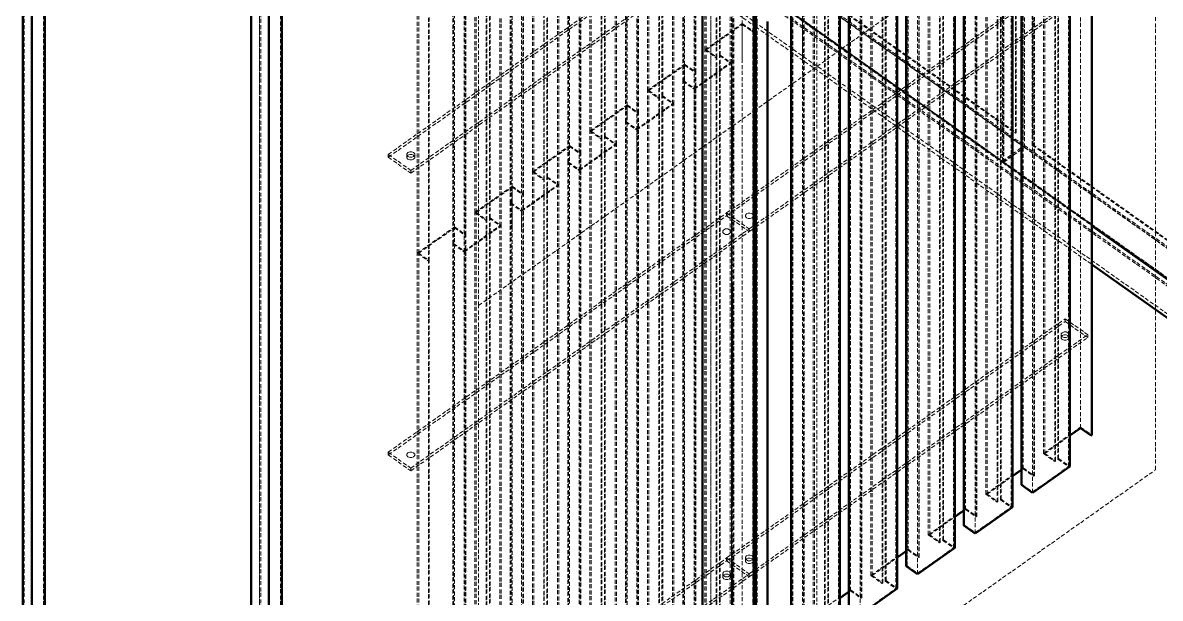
# Model space of a CAD drawing. Header units: millimetres. Extents: x 589 to 12190, y 300 to 8700.
# Drawn here: x 1820 to 2890, y 1602 to 2144 of the extents above; entities that cross this region are included whole.
import ezdxf

# ---------------------------------------------------------------- set-up
doc = ezdxf.new("R2010")
doc.units = ezdxf.units.MM
doc.linetypes.add('Hidden', pattern=[15, 5, -3, 5, -2])
for name, color, linetype, lineweight in [('Default', 7, 'Continuous', 50), ('Edges', 7, 'Hidden', 15), ('HiddenEdges', 2, 'Hidden', 15), ('HiddenSilhouettes', 2, 'Hidden', 15), ('HiddenWires', 7, 'Hidden', 15), ('Silhouettes', 7, 'Continuous', 50), ('Wires', 7, 'Hidden', 15)]:
    doc.layers.add(name, color=color, linetype=linetype, lineweight=lineweight)

# ---------------------------------------------------------------- blocks, each defined once
blk = doc.blocks.new('Isometric')
at = {"layer": 'Edges'}
for points in [[(-242.5, -1550.9), (-242.5, 117.9)], [(43.8, -1764), (43.8, -76)], [(54.4, -1760.9), (54.4, -92.1)], [(1073, -1018.3), (1073, -212.2)], [(1086.3, -1027.7), (1086.3, -221.6)], [(1012.9, -1099.6), (1012.9, -293.5)], [(940.8, -1150.6), (940.8, -344.5)], [(868.7, -1201.6), (868.7, -395.5)], [(796.6, -1252.6), (796.6, -446.5)], [(636.4, -628.5), (636.4, -488.8)], [(724.4, -1303.6), (724.4, -497.5)], [(679.9, -1315.1), (679.9, -509)], [(636.4, -837.9), (636.4, -698.3)], [(1087.2, -762.9), (1271.9, -893.5)], [(1087.2, -763.7), (1416.5, -996.6)], [(636.4, -1187.1), (636.4, -1117.2)]]:
    blk.add_lwpolyline(points, dxfattribs=at)
for points in [[(609.5, -2164, 0), (609.5, -474, 0)], [(662.4, -2163.4, 0), (662.4, -473.4, 0)]]:
    blk.add_polyline3d(points, dxfattribs=at)
at = {"layer": 'HiddenEdges'}
for points in [[(992.1, -647.9), (992.1, 1020.9)], [(976.7, -685.2), (976.7, 1004.7)], [(1012.4, -663.5), (1012.4, 1005.3)], [(976.7, -684.7), (976.7, 699)], [(975.8, -685), (975.8, 698.7)], [(-636.4, 455), (1087.2, -763.7)], [(-634.3, 454.4), (1842.7, -1297.1)], [(-608.1, 425.5), (1895, -1344.5)], [(648.8, -512.2), (648.8, 293.9)], [(662.1, -521.6), (662.1, 284.5)], [(576.6, -563.2), (576.6, 242.9)], [(616.2, -554), (616.2, 252.1)], [(621.2, -550.5), (621.2, 255.6)], [(589.9, -572.6), (589.9, 233.5)], [(575.4, -582.9), (575.4, 223.2)], [(544.1, -605), (544.1, 201.1)], [(549.1, -601.5), (549.1, 204.6)], [(588.7, -593.5), (588.7, 212.6)], [(504.5, -614.2), (504.5, 191.9)], [(503.2, -633.9), (503.2, 172.2)], [(517.8, -623.6), (517.8, 182.5)], [(516.5, -644.5), (516.5, 161.6)], [(-227.1, -1533.5), (-227.1, 154.7)], [(-226.3, -1535), (-226.3, 155)], [(-226.3, -1535.8), (-226.3, 154.1)], [(472, -656), (472, 150.1)], [(476.9, -652.5), (476.9, 153.6)], [(-253.1, -1551.9), (-253.1, 136.3)], [(432.4, -665.2), (432.4, 140.9)], [(445.7, -674.6), (445.7, 131.5)], [(431.1, -684.9), (431.1, 121.2)], [(404.8, -703.5), (404.8, 102.6)], [(444.4, -695.5), (444.4, 110.6)], [(360.3, -716.2), (360.3, 89.9)], [(399.9, -707), (399.9, 99.1)], [(373.6, -725.6), (373.6, 80.5)], [(359, -735.9), (359, 70.2)], [(372.3, -746.5), (372.3, 59.6)], [(327.7, -758), (327.7, 48.1)], [(332.7, -754.5), (332.7, 51.6)], [(288.1, -767.2), (288.1, 38.9)], [(301.4, -776.6), (301.4, 29.5)], [(286.9, -786.9), (286.9, 19.2)], [(300.2, -797.5), (300.2, 8.6)], [(255.6, -809), (255.6, -2.9)], [(69.9, -1743.5), (69.9, -55.3)], [(70.7, -1745), (70.7, -55)], [(34.1, -1745.3), (34.1, -76.5)], [(43.8, -1761.9), (43.8, -73.7)], [(196.6, -96.3), (1001, -665.1)], [(170.6, -114.7), (975, -683.5)], [(1040.5, -1060.1), (1040.5, -254)], [(1045.5, -1056.6), (1045.5, -250.5)], [(1000.9, -1069.3), (1000.9, -263.2)], [(999.6, -1089), (999.6, -282.9)], [(1014.2, -1078.7), (1014.2, -272.6)], [(968.4, -1111.1), (968.4, -305)], [(973.3, -1107.6), (973.3, -301.5)], [(928.8, -1120.3), (928.8, -314.2)], [(942.1, -1129.7), (942.1, -323.6)], [(927.5, -1140), (927.5, -333.9)], [(896.3, -1162.1), (896.3, -356)], [(901.2, -1158.6), (901.2, -352.5)], [(856.7, -1171.3), (856.7, -365.2)], [(855.4, -1191), (855.4, -384.9)], [(870, -1180.7), (870, -374.6)], [(824.1, -1213.1), (824.1, -407)], [(829.1, -1209.6), (829.1, -403.5)], [(784.5, -1222.3), (784.5, -416.2)], [(797.8, -1231.7), (797.8, -425.6)], [(783.3, -1242), (783.3, -435.9)], [(635.5, -2143.5), (635.5, -455.3)], [(757, -1260.6), (757, -454.5)], [(662.4, -2100.6), (662.4, -462.6)], [(712.4, -1273.3), (712.4, -467.2)], [(752, -1264.1), (752, -458)], [(599.8, -2145.3), (599.8, -476.5)], [(609.5, -2161.9), (609.5, -473.7)], [(725.7, -1282.7), (725.7, -476.6)], [(711.1, -1293), (711.1, -486.9)], [(724.4, -558.6), (724.4, -496.3)], [(648.8, -558.6), (648.8, -511)], [(648.8, -1318.3), (648.8, -512.2)], [(662.1, -1327.7), (662.1, -521.6)], [(616.2, -1360.1), (616.2, -554)], [(621.2, -1356.6), (621.2, -550.5)], [(576.6, -628.5), (576.6, -562)], [(576.6, -1369.3), (576.6, -563.2)], [(575.4, -1389), (575.4, -582.9)], [(589.9, -1378.7), (589.9, -572.6)], [(588.7, -628.5), (588.7, -592.3)], [(588.7, -1399.6), (588.7, -593.5)], [(504.5, -628.5), (504.5, -613)], [(544.1, -1411.1), (544.1, -605)], [(549.1, -1407.6), (549.1, -601.5)], [(504.5, -1420.3), (504.5, -614.2)], [(517.8, -1429.7), (517.8, -623.6)], [(503.2, -1440), (503.2, -633.9)], [(975.8, -685.8), (975.8, -628.5)], [(476.9, -1458.6), (476.9, -652.5)], [(516.5, -698.3), (516.5, -643.3)], [(516.5, -1450.6), (516.5, -644.5)], [(432.4, -1471.3), (432.4, -665.2)], [(472, -1462.1), (472, -656)], [(1002.7, -666.3), (1298, -875.1)], [(445.7, -1480.7), (445.7, -674.6)], [(233.3, -698.7), (233.3, -695.1)], [(431.1, -1491), (431.1, -684.9)], [(444.4, -698.3), (444.4, -694.3)], [(444.4, -1501.6), (444.4, -695.5)], [(399.9, -1513.1), (399.9, -707)], [(404.8, -1509.6), (404.8, -703.5)], [(360.3, -768.1), (360.3, -715)], [(360.3, -1522.3), (360.3, -716.2)], [(373.6, -1531.7), (373.6, -725.6)], [(359, -1542), (359, -735.9)], [(332.7, -1560.6), (332.7, -754.5)], [(372.3, -1552.6), (372.3, -746.5)], [(629.3, -752), (629.3, -748.5)], [(288.1, -768.1), (288.1, -766)], [(288.1, -1573.3), (288.1, -767.2)], [(327.7, -1564.1), (327.7, -758)], [(301.4, -1582.7), (301.4, -776.6)], [(286.9, -1593), (286.9, -786.9)], [(300.2, -837.9), (300.2, -796.3)], [(300.2, -1603.6), (300.2, -797.5)], [(255.6, -1615.1), (255.6, -809)], [(1053.6, -884.8), (1053.6, -881.2)], [(233.3, -1072), (233.3, -1068.5)], [(629.3, -1184.8), (629.3, -1181.2)]]:
    blk.add_lwpolyline(points, dxfattribs=at)
for points in [[(1002.7, -666.3, 0), (1002.7, 1021.9, 0)], [(-608.1, 472.9, 0), (1895, -1297.1, 0)], [(-225.4, -1535.2, 0), (-225.4, 154.7, 0)], [(71.6, -1745.2, 0), (71.6, -55.3, 0)], [(196.6, -96, 0), (1002.7, -666, 0)], [(206.3, -93.5, 0), (991.2, -648.5, 0)], [(170.6, -115.2, 0), (976.7, -685.2, 0)], [(432.4, -698.3, 0), (432.4, -664, 0)], [(976.7, -684.7, 0), (1002.7, -666.3, 0)], [(1002.7, -666, 0), (1299.7, -876, 0)], [(1012.4, -663.5, 0), (1013.3, -662.9, 0)], [(1012.4, -663.5, 0), (1288.2, -858.5, 0)], [(975.8, -685.8, 0), (976.7, -685.2, 0)], [(976.7, -684.7, 0), (1087.2, -762.9, 0)], [(976.7, -685.2, 0), (1273.6, -895.2, 0)], [(372.3, -768.1, 0), (372.3, -745.3, 0)]]:
    blk.add_polyline3d(points, dxfattribs=at)
at = {"layer": 'HiddenSilhouettes'}
for points in [[(991.2, -648.5), (991.2, 1020.3)], [(1001, -665.1), (1001, 1023.1)], [(1013.3, -662.9), (1013.3, 1005.9)], [(975, -683.5), (975, 698.5)], [(-608.1, 475), (1865.3, -1274)], [(-608.1, 427.6), (1863, -1319.7)], [(-636.4, 405.5), (663.3, -513.5)], [(-634.3, 409.1), (1842.7, -1342.4)], [(662.9, -521), (662.9, 285.1)], [(602.1, -544), (602.1, 262.1)], [(603.8, -544), (603.8, 262.1)], [(617.1, -553.4), (617.1, 252.7)], [(620.3, -551.1), (620.3, 255)], [(633.6, -560.5), (633.6, 245.6)], [(635.3, -560.5), (635.3, 245.6)], [(590.8, -572), (590.8, 234.1)], [(574.5, -583.5), (574.5, 222.6)], [(530, -595), (530, 211.1)], [(531.7, -595), (531.7, 211.1)], [(545, -604.4), (545, 201.7)], [(548.2, -602.1), (548.2, 204)], [(561.5, -611.5), (561.5, 194.6)], [(563.2, -611.5), (563.2, 194.6)], [(502.4, -634.5), (502.4, 171.6)], [(518.7, -623), (518.7, 183.1)], [(457.9, -646), (457.9, 160.1)], [(459.5, -646), (459.5, 160.1)], [(472.8, -655.4), (472.8, 150.7)], [(476.1, -653.1), (476.1, 153)], [(489.4, -662.5), (489.4, 143.6)], [(491.1, -662.5), (491.1, 143.6)], [(-251.4, -1553.1), (-251.4, 135.1)], [(446.5, -674), (446.5, 132.1)], [(430.3, -685.5), (430.3, 120.6)], [(385.7, -697), (385.7, 109.1)], [(387.4, -697), (387.4, 109.1)], [(404, -704.1), (404, 102)], [(400.7, -706.4), (400.7, 99.7)], [(417.3, -713.5), (417.3, 92.6)], [(419, -713.5), (419, 92.6)], [(374.4, -725), (374.4, 81.1)], [(313.6, -748), (313.6, 58.1)], [(315.3, -748), (315.3, 58.1)], [(358.1, -736.5), (358.1, 69.6)], [(328.6, -757.4), (328.6, 48.7)], [(331.8, -755.1), (331.8, 51)], [(302.3, -776), (302.3, 30.1)], [(345.1, -764.5), (345.1, 41.6)], [(346.8, -764.5), (346.8, 41.6)], [(286, -787.5), (286, 18.6)], [(241.5, -799), (241.5, 7.1)], [(243.2, -799), (243.2, 7.1)], [(256.5, -808.4), (256.5, -2.3)], [(45.5, -1763.1), (45.5, -74.9)], [(169.7, -115.8), (975.8, -685.8)], [(1026.4, -1050.1), (1026.4, -244)], [(1028.1, -1050.1), (1028.1, -244)], [(1041.4, -1059.5), (1041.4, -253.4)], [(1044.6, -1057.2), (1044.6, -251.1)], [(1057.9, -1066.6), (1057.9, -260.5)], [(1015.1, -1078.1), (1015.1, -272)], [(954.2, -1101.1), (954.2, -295)], [(955.9, -1101.1), (955.9, -295)], [(969.2, -1110.5), (969.2, -304.4)], [(972.5, -1108.2), (972.5, -302.1)], [(985.8, -1117.6), (985.8, -311.5)], [(942.9, -1129.1), (942.9, -323)], [(882.1, -1152.1), (882.1, -346)], [(883.8, -1152.1), (883.8, -346)], [(897.1, -1161.5), (897.1, -355.4)], [(900.4, -1159.2), (900.4, -353.1)], [(913.7, -1168.6), (913.7, -362.5)], [(205.1, -675.1), (629.3, -375.1)], [(205.1, -678.7), (629.3, -378.7)], [(870.8, -1180.1), (870.8, -374)], [(233.3, -695.1), (657.6, -395.1)], [(810, -1203.1), (810, -397)], [(811.7, -1203.1), (811.7, -397)], [(825, -1212.5), (825, -406.4)], [(828.2, -1210.2), (828.2, -404.1)], [(841.5, -1219.6), (841.5, -413.5)], [(798.7, -1231.1), (798.7, -425)], [(638.1, -2144.1), (638.1, -455.9)], [(665.7, -722.7), (1053.6, -448.5)], [(665.7, -726.3), (1053.6, -452)], [(737.9, -1254.1), (737.9, -448)], [(739.6, -1254.1), (739.6, -448)], [(756.1, -1261.2), (756.1, -455.1)], [(665.7, -762.7), (1081.9, -468.5)], [(752.9, -1263.5), (752.9, -457.4)], [(769.4, -1270.6), (769.4, -464.5)], [(726.6, -1282.1), (726.6, -476)], [(667.4, -1305.1), (667.4, -499)], [(603.8, -544), (648.8, -512.2)], [(648.8, -511), (662.9, -521)], [(648.8, -512.2), (662.1, -521.6)], [(662.1, -521.6), (662.9, -521)], [(662.9, -1327.1), (662.9, -521)], [(665.7, -515.2), (1087.2, -813.2)], [(602.1, -1350.1), (602.1, -544)], [(603.8, -1350.1), (603.8, -544)], [(603.8, -544), (617.1, -553.4)], [(617.1, -1359.5), (617.1, -553.4)], [(620.3, -1357.2), (620.3, -551.1)], [(620.3, -551.1), (633.6, -560.5)], [(621.2, -550.5), (635.3, -560.5)], [(530, -595), (576.6, -562)], [(531.7, -595), (576.6, -563.2)], [(576.6, -562), (590.8, -572)], [(576.6, -563.2), (589.9, -572.6)], [(588.7, -592.3), (633.6, -560.5)], [(633.6, -1366.6), (633.6, -560.5)], [(635.3, -1366.6), (635.3, -560.5)], [(574.5, -583.5), (575.4, -582.9)], [(574.5, -1389.6), (574.5, -583.5)], [(574.5, -583.5), (588.7, -593.5)], [(575.4, -582.9), (588.7, -592.3)], [(589.9, -572.6), (590.8, -572)], [(590.8, -1378.1), (590.8, -572)], [(530, -1401.1), (530, -595)], [(530, -595), (544.1, -605)], [(531.7, -1401.1), (531.7, -595)], [(457.9, -646), (504.5, -613)], [(504.5, -613), (518.7, -623)], [(516.5, -643.3), (561.5, -611.5)], [(516.5, -644.5), (563.2, -611.5)], [(544.1, -605), (545, -604.4)], [(545, -1410.5), (545, -604.4)], [(548.2, -602.1), (549.1, -601.5)], [(548.2, -1408.2), (548.2, -602.1)], [(548.2, -602.1), (561.5, -611.5)], [(549.1, -601.5), (563.2, -611.5)], [(563.2, -1417.6), (563.2, -611.5)], [(459.5, -646), (504.5, -614.2)], [(517.8, -623.6), (518.7, -623)], [(518.7, -1429.1), (518.7, -623)], [(502.4, -1440.6), (502.4, -634.5)], [(502.4, -634.5), (516.5, -644.5)], [(503.2, -633.9), (516.5, -643.3)], [(457.9, -1452.1), (457.9, -646)], [(457.9, -646), (472, -656)], [(459.5, -1452.1), (459.5, -646)], [(472.8, -1461.5), (472.8, -655.4)], [(476.1, -653.1), (476.9, -652.5)], [(476.1, -1459.2), (476.1, -653.1)], [(476.1, -653.1), (489.4, -662.5)], [(476.9, -652.5), (491.1, -662.5)], [(991.2, -648.5), (992.1, -647.9)], [(387.4, -697), (432.4, -665.2)], [(432.4, -664), (446.5, -674)], [(444.4, -694.3), (489.4, -662.5)], [(489.4, -1468.6), (489.4, -662.5)], [(491.1, -1468.6), (491.1, -662.5)], [(975, -683.5), (1001, -665.1)], [(205.1, -678.7), (205.1, -675.1)], [(236.9, -677.6), (234.6, -678.6), (232.1, -678.6), (229.8, -677.6), (228.5, -676.1), (228.5, -674.2), (229.8, -672.6), (232.1, -671.7), (234.6, -671.7), (236.9, -672.6), (238.2, -674.2), (238.2, -676.1), (236.9, -677.6)], [(228.5, -677.8), (229.8, -676.2), (232.1, -675.3), (234.6, -675.3), (236.9, -676.2), (238.2, -677.8), (238.2, -679.6), (236.9, -681.2), (234.6, -682.1), (232.1, -682.1), (229.8, -681.2), (228.5, -679.6)], [(228.5, -679.6), (228.5, -676.1)], [(238.2, -677.8), (238.2, -674.2)], [(445.7, -674.6), (446.5, -674)], [(446.5, -1480.1), (446.5, -674)], [(385.7, -1503.1), (385.7, -697)], [(385.7, -697), (399.9, -707)], [(387.4, -1503.1), (387.4, -697)], [(430.3, -1491.6), (430.3, -685.5)], [(430.3, -685.5), (444.4, -695.5)], [(431.1, -684.9), (444.4, -694.3)], [(975.8, -685.8), (1087.2, -764.6)], [(399.9, -707), (400.7, -706.4)], [(400.7, -1512.5), (400.7, -706.4)], [(404, -704.1), (404.8, -703.5)], [(404, -1510.2), (404, -704.1)], [(404, -704.1), (417.3, -713.5)], [(404.8, -703.5), (419, -713.5)], [(313.6, -748), (360.3, -715)], [(372.3, -745.3), (417.3, -713.5)], [(374.4, -1531.1), (374.4, -725)], [(419, -1519.6), (419, -713.5)], [(629.3, -748.5), (663.3, -724.5)], [(358.1, -1542.6), (358.1, -736.5)], [(358.1, -736.5), (372.3, -746.5)], [(359, -735.9), (372.3, -745.3)], [(629.3, -752), (663.3, -728)], [(205.1, -1048.5), (629.3, -748.5)], [(205.1, -1052), (629.3, -752)], [(313.6, -1554.1), (313.6, -748)], [(313.6, -748), (327.7, -758)], [(315.3, -1554.1), (315.3, -748)], [(315.3, -748), (328.6, -757.4)], [(331.8, -1561.2), (331.8, -755.1)], [(331.8, -755.1), (345.1, -764.5)], [(332.7, -754.5), (346.8, -764.5)], [(243.2, -799), (288.1, -767.2)], [(288.1, -766), (302.3, -776)], [(288.1, -767.2), (301.4, -776.6)], [(300.2, -796.3), (345.1, -764.5)], [(328.6, -1563.5), (328.6, -757.4)], [(345.1, -1570.6), (345.1, -764.5)], [(346.8, -1570.6), (346.8, -764.5)], [(657.6, -768.5), (663.3, -764.5)], [(657.6, -772), (663.3, -768)], [(657.6, -772), (657.6, -768.5)], [(233.3, -1072), (657.6, -772)], [(301.4, -776.6), (302.3, -776)], [(302.3, -1582.1), (302.3, -776)], [(286, -1593.6), (286, -787.5)], [(286, -787.5), (300.2, -797.5)], [(286.9, -786.9), (300.2, -796.3)], [(241.5, -1605.1), (241.5, -799)], [(243.2, -1605.1), (243.2, -799)], [(243.2, -799), (256.5, -808.4)], [(255.6, -809), (256.5, -808.4)], [(256.5, -1614.5), (256.5, -808.4)], [(665.7, -1155.5), (1053.6, -881.2)], [(665.7, -1159), (1053.6, -884.8)], [(1048.8, -903.9), (1050.1, -902.3), (1052.3, -901.4), (1054.9, -901.4), (1057.1, -902.3), (1058.4, -903.9), (1058.4, -905.7), (1057.1, -907.3), (1054.9, -908.2), (1052.3, -908.2), (1050.1, -907.3), (1048.8, -905.7)], [(1048.8, -905.7), (1048.8, -902.2)], [(1058.4, -903.9), (1058.4, -900.3)], [(1081.9, -904.8), (1081.9, -901.2)], [(1028.1, -1050.1), (1059.6, -1027.8)], [(205.1, -1052), (205.1, -1048.5)], [(205.1, -1048.5), (233.3, -1068.5)], [(205.1, -1052), (233.3, -1072)], [(1028.1, -1050.1), (1041.4, -1059.5)], [(998.8, -1070.8), (1000.9, -1069.3)], [(1000.9, -1068.1), (1015.1, -1078.1)], [(1000.9, -1069.3), (1014.2, -1078.7)], [(1012.9, -1098.4), (1057.9, -1066.6)], [(1044.6, -1057.2), (1045.5, -1056.6)], [(1044.6, -1057.2), (1057.9, -1066.6)], [(1045.5, -1056.6), (1059.6, -1066.6)], [(1014.2, -1078.7), (1015.1, -1078.1)], [(998.8, -1089.6), (999.6, -1089)], [(999.6, -1089), (1012.9, -1098.4)], [(954.2, -1101.1), (968.4, -1111.1)], [(955.9, -1101.1), (969.2, -1110.5)], [(972.5, -1108.2), (985.8, -1117.6)], [(973.3, -1107.6), (987.5, -1117.6)], [(882.1, -1152.1), (928.8, -1119.1)], [(928.8, -1119.1), (942.9, -1129.1)], [(928.8, -1120.3), (942.1, -1129.7)], [(940.8, -1149.4), (985.8, -1117.6)], [(926.7, -1140.6), (927.5, -1140)], [(927.5, -1140), (940.8, -1149.4)], [(942.1, -1129.7), (942.9, -1129.1)], [(882.1, -1152.1), (896.3, -1162.1)], [(883.8, -1152.1), (897.1, -1161.5)], [(868.7, -1200.4), (913.7, -1168.6)], [(900.4, -1159.2), (913.7, -1168.6)], [(901.2, -1158.6), (915.3, -1168.6)], [(205.1, -1481.2), (629.3, -1181.2)], [(629.3, -1181.2), (657.6, -1201.2)], [(652.8, -1183.9), (654.1, -1182.3), (656.3, -1181.4), (658.9, -1181.4), (661.1, -1182.3), (662.4, -1183.9), (662.4, -1185.7), (661.1, -1187.3), (658.9, -1188.2), (656.3, -1188.2), (654.1, -1187.3), (652.8, -1185.7)], [(652.8, -1185.7), (652.8, -1182.2)], [(662.4, -1183.9), (662.4, -1180.3)], [(810, -1203.1), (856.7, -1170.1)], [(856.7, -1170.1), (870.8, -1180.1)], [(856.7, -1171.3), (870, -1180.7)], [(870, -1180.7), (870.8, -1180.1)], [(205.1, -1484.8), (629.3, -1184.8)], [(629.3, -1184.8), (657.6, -1204.8)], [(657.6, -1201.2), (663.3, -1197.2)], [(854.5, -1191.6), (855.4, -1191)], [(624.5, -1203.9), (625.8, -1202.3), (628, -1201.4), (630.6, -1201.4), (632.9, -1202.3), (634.2, -1203.9), (634.2, -1205.7), (632.9, -1207.3), (630.6, -1208.2), (628, -1208.2), (625.8, -1207.3), (624.5, -1205.7)], [(624.5, -1205.7), (624.5, -1202.2)], [(634.2, -1203.9), (634.2, -1200.3)], [(657.6, -1204.8), (663.3, -1200.8)], [(657.6, -1204.8), (657.6, -1201.2)], [(810, -1203.1), (824.1, -1213.1)], [(811.7, -1203.1), (825, -1212.5)], [(828.2, -1210.2), (829.1, -1209.6)], [(828.2, -1210.2), (841.5, -1219.6)], [(829.1, -1209.6), (843.2, -1219.6)], [(737.9, -1254.1), (784.5, -1221.1)], [(784.5, -1222.3), (797.8, -1231.7)], [(796.6, -1251.4), (841.5, -1219.6)]]:
    blk.add_lwpolyline(points, dxfattribs=at)
for points in [[(1048.8, -900.3), (1050.1, -898.7), (1052.3, -897.8), (1054.9, -897.8), (1057.1, -898.7), (1058.4, -900.3), (1058.4, -902.2), (1057.1, -903.7), (1054.9, -904.7), (1052.3, -904.7), (1050.1, -903.7), (1048.8, -902.2)], [(652.8, -1180.3), (654.1, -1178.7), (656.3, -1177.8), (658.9, -1177.8), (661.1, -1178.7), (662.4, -1180.3), (662.4, -1182.2), (661.1, -1183.7), (658.9, -1184.7), (656.3, -1184.7), (654.1, -1183.7), (652.8, -1182.2)], [(624.5, -1200.3), (625.8, -1198.7), (628, -1197.8), (630.6, -1197.8), (632.9, -1198.7), (634.2, -1200.3), (634.2, -1202.2), (632.9, -1203.7), (630.6, -1204.7), (628, -1204.7), (625.8, -1203.7), (624.5, -1202.2)]]:
    blk.add_lwpolyline(points, close=True, dxfattribs=at)
for points in [[(70.7, -1745.8, 0), (70.7, -55.9, 0)], [(207.2, -92.9, 0), (992.1, -647.9, 0)], [(233.3, -698.7, 0), (657.6, -398.7, 0)], [(637.2, -2145.2, 0), (637.2, -455.3, 0)], [(665.7, -766.3, 0), (1081.9, -472, 0)], [(602.1, -544, 0), (648.8, -511, 0)], [(602.1, -544, 0), (616.2, -554, 0)], [(616.2, -554, 0), (617.1, -553.4, 0)], [(620.3, -551.1, 0), (621.2, -550.5, 0)], [(588.7, -593.5, 0), (635.3, -560.5, 0)], [(531.7, -595, 0), (545, -604.4, 0)], [(561.5, -1417.6, 0), (561.5, -611.5, 0)], [(504.5, -614.2, 0), (517.8, -623.6, 0)], [(502.4, -634.5, 0), (503.2, -633.9, 0)], [(459.5, -646, 0), (472.8, -655.4, 0)], [(472, -656, 0), (472.8, -655.4, 0)], [(385.7, -697, 0), (432.4, -664, 0)], [(432.4, -665.2, 0), (445.7, -674.6, 0)], [(444.4, -695.5, 0), (491.1, -662.5, 0)], [(975.8, -685, 0), (1002.7, -666, 0)], [(1013.3, -662.9, 0), (1289.1, -857.9, 0)], [(205.1, -675.1, 0), (233.3, -695.1, 0)], [(205.1, -678.7, 0), (233.3, -698.7, 0)], [(387.4, -697, 0), (400.7, -706.4, 0)], [(430.3, -685.5, 0), (431.1, -684.9, 0)], [(975.8, -685, 0), (994.6, -698.3, 0)], [(315.3, -748, 0), (360.3, -716.2, 0)], [(360.3, -715, 0), (374.4, -725, 0)], [(360.3, -716.2, 0), (373.6, -725.6, 0)], [(372.3, -746.5, 0), (419, -713.5, 0)], [(373.6, -725.6, 0), (374.4, -725, 0)], [(417.3, -1519.6, 0), (417.3, -713.5, 0)], [(358.1, -736.5, 0), (359, -735.9, 0)], [(331.8, -755.1, 0), (332.7, -754.5, 0)], [(629.3, -748.5, 0), (657.6, -768.5, 0)], [(629.3, -752, 0), (657.6, -772, 0)], [(233.3, -1068.5, 0), (657.6, -768.5, 0)], [(241.5, -799, 0), (288.1, -766, 0)], [(300.2, -797.5, 0), (346.8, -764.5, 0)], [(327.7, -758, 0), (328.6, -757.4, 0)], [(286, -787.5, 0), (286.9, -786.9, 0)], [(241.5, -799, 0), (255.6, -809, 0)], [(1053.6, -881.2, 0), (1081.9, -901.2, 0)], [(1053.6, -884.8, 0), (1081.9, -904.8, 0)], [(665.7, -1195.5, 0), (1081.9, -901.2, 0)], [(665.7, -1199, 0), (1081.9, -904.8, 0)], [(1026.4, -1050.1, 0), (1073, -1017.1, 0)], [(1073, -1017.1, 0), (1087.2, -1027.1, 0)], [(1026.4, -1050.1, 0), (1040.5, -1060.1, 0)], [(954.2, -1101.1, 0), (1000.9, -1068.1, 0)], [(1040.5, -1060.1, 0), (1041.4, -1059.5, 0)], [(955.9, -1101.1, 0), (987.5, -1078.8, 0)], [(968.4, -1111.1, 0), (969.2, -1110.5, 0)], [(972.5, -1108.2, 0), (973.3, -1107.6, 0)], [(926.7, -1121.8, 0), (928.8, -1120.3, 0)], [(883.8, -1152.1, 0), (915.3, -1129.8, 0)], [(629.3, -1181.2, 0), (663.3, -1157.2, 0)], [(629.3, -1184.8, 0), (663.3, -1160.8, 0)], [(896.3, -1162.1, 0), (897.1, -1161.5, 0)], [(900.4, -1159.2, 0), (901.2, -1158.6, 0)], [(811.7, -1203.1, 0), (843.2, -1180.8, 0)], [(854.5, -1172.8, 0), (856.7, -1171.3, 0)], [(855.4, -1191, 0), (868.7, -1200.4, 0)], [(233.3, -1501.2, 0), (657.6, -1201.2, 0)], [(233.3, -1504.8, 0), (657.6, -1204.8, 0)], [(782.4, -1223.8, 0), (784.5, -1222.3, 0)], [(784.5, -1221.1, 0), (798.7, -1231.1, 0)], [(824.1, -1213.1, 0), (825, -1212.5, 0)], [(797.8, -1231.7, 0), (798.7, -1231.1, 0)]]:
    blk.add_polyline3d(points, dxfattribs=at)
at = {"layer": 'HiddenWires'}
for points in [[(318.2, -864.7), (318.2, -58.6)], [(318.2, -864.7), (663.3, -620.7)], [(652.8, -751.1), (654.1, -749.5)], [(652.8, -752.9), (654.1, -754.5)], [(654.1, -749.5), (656.3, -748.6)], [(656.3, -755.4), (658.9, -755.4)], [(658.9, -755.4), (661.1, -754.5)], [(661.1, -749.5), (662.4, -751.1)], [(661.1, -754.5), (662.4, -752.9)], [(662.4, -752.9), (662.4, -751.1)], [(625.8, -769.5), (628, -768.6)], [(624.5, -772.9), (624.5, -771.1)], [(625.8, -774.5), (628, -775.4)], [(630.6, -775.4), (632.9, -774.5)], [(632.9, -774.5), (634.2, -772.9)], [(318.2, -1670.8), (318.2, -864.7)], [(228.5, -1051.1), (229.8, -1049.5)], [(228.5, -1052.9), (228.5, -1051.1)], [(228.5, -1052.9), (229.8, -1054.5)], [(229.8, -1049.5), (232.1, -1048.6)], [(229.8, -1054.5), (232.1, -1055.4)], [(234.6, -1048.6), (236.9, -1049.5)], [(234.6, -1055.4), (236.9, -1054.5)], [(236.9, -1049.5), (238.2, -1051.1)], [(236.9, -1054.5), (238.2, -1052.9)], [(238.2, -1052.9), (238.2, -1051.1)], [(232.1, -1055.4), (234.6, -1055.4)]]:
    blk.add_lwpolyline(points, dxfattribs=at)
for points in [[(652.8, -752.9, 0), (652.8, -751.1, 0)], [(654.1, -754.5, 0), (656.3, -755.4, 0)], [(656.3, -748.6, 0), (658.9, -748.6, 0)], [(658.9, -748.6, 0), (661.1, -749.5, 0)], [(624.5, -771.1, 0), (625.8, -769.5, 0)], [(628, -768.6, 0), (630.6, -768.6, 0)], [(630.6, -768.6, 0), (632.9, -769.5, 0)], [(632.9, -769.5, 0), (634.2, -771.1, 0)], [(624.5, -772.9, 0), (625.8, -774.5, 0)], [(628, -775.4, 0), (630.6, -775.4, 0)], [(634.2, -772.9, 0), (634.2, -771.1, 0)], [(232.1, -1048.6, 0), (234.6, -1048.6, 0)]]:
    blk.add_polyline3d(points, dxfattribs=at)
at = {"layer": 'Silhouettes'}
for points in [[(-253.1, -1554), (-253.1, 134)], [(-241.7, -1550.3), (-241.7, 117.3)], [(33.2, -1745.9), (33.2, -77.1)], [(55.3, -1760.3), (55.3, -92.7)], [(71.6, -1744.7), (71.6, -104.2)], [(1087.2, -1027.1), (1087.2, -221)], [(1059.6, -1066.6), (1059.6, -260.5)], [(998.8, -1089.6), (998.8, -283.5)], [(987.5, -1117.6), (987.5, -311.5)], [(926.7, -1140.6), (926.7, -334.5)], [(915.3, -1168.6), (915.3, -362.5)], [(854.5, -1191.6), (854.5, -385.5)], [(843.2, -1219.6), (843.2, -413.5)], [(782.4, -1242.6), (782.4, -436.5)], [(771.1, -1270.6), (771.1, -464.5)], [(598.9, -2145.9), (598.9, -477.1)], [(663.3, -2161.9), (663.3, -473.7)], [(665.7, -1305.1), (665.7, -499)], [(710.3, -1293.6), (710.3, -487.5)], [(680.7, -1314.5), (680.7, -508.4)], [(663.3, -513.5), (665.7, -515.2)], [(636.4, -698.3), (636.4, -628.5)], [(663.3, -724.5), (665.7, -722.7)], [(663.3, -728), (665.7, -726.3)], [(663.3, -764.5), (665.7, -762.7)], [(663.3, -768), (665.7, -766.3)], [(1087.2, -764.6), (1272.8, -895.8)], [(1087.2, -813.2), (1416.5, -1046.1)], [(636.4, -1117.2), (636.4, -837.9)], [(1059.6, -1027.8), (1073, -1018.3)], [(987.5, -1078.8), (998.8, -1070.8)], [(998.8, -1089.6), (1012.9, -1099.6)], [(940.8, -1150.6), (987.5, -1117.6)], [(926.7, -1140.6), (940.8, -1150.6)], [(663.3, -1157.2), (665.7, -1155.5)], [(663.3, -1160.8), (665.7, -1159)], [(636.4, -2145), (636.4, -1187.1)], [(663.3, -1197.2), (665.7, -1195.5)], [(854.5, -1191.6), (868.7, -1201.6)], [(663.3, -1200.8), (665.7, -1199)], [(796.6, -1252.6), (843.2, -1219.6)]]:
    blk.add_lwpolyline(points, dxfattribs=at)
for points in [[(-225.4, -1534.7, 0), (-225.4, 105.8, 0)], [(1073, -1018.3, 0), (1086.3, -1027.7, 0)], [(1086.3, -1027.7, 0), (1087.2, -1027.1, 0)], [(1012.9, -1099.6, 0), (1059.6, -1066.6, 0)], [(915.3, -1129.8, 0), (926.7, -1121.8, 0)], [(868.7, -1201.6, 0), (915.3, -1168.6, 0)], [(843.2, -1180.8, 0), (854.5, -1172.8, 0)], [(771.1, -1231.8, 0), (782.4, -1223.8, 0)]]:
    blk.add_polyline3d(points, dxfattribs=at)
at = {"layer": 'Wires'}
for points in [[(1166.7, -1070.8), (1166.7, -264.7)], [(742.5, -564.7), (742.5, -417.7)], [(663.3, -620.7), (742.5, -564.7)], [(742.5, -1370.8), (742.5, -564.7)]]:
    blk.add_lwpolyline(points, dxfattribs=at)
for points in [[(742.5, -564.7, 0), (1166.7, -264.7, 0)], [(742.5, -1370.8, 0), (1166.7, -1070.8, 0)]]:
    blk.add_polyline3d(points, dxfattribs=at)

msp = doc.modelspace()

# ---------------------------------------------------------------- block references
at = {"layer": 'Default', "xscale": 0.75, "yscale": 0.75, "zscale": 0.75}
msp.add_blockref('Isometric', (2010, 2526), dxfattribs=at)

doc.saveas('drawing.dxf')
